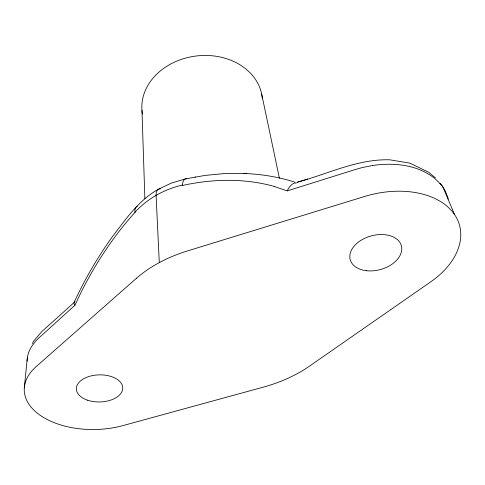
<?xml version="1.0" encoding="UTF-8"?>
<svg xmlns="http://www.w3.org/2000/svg" width="485" height="485" viewBox="0 0 485 485"><rect width="100%" height="100%" fill="white"/><g stroke="black" fill="none" stroke-linecap="round" stroke-linejoin="round"><path stroke-width="0.73" d="M27.039 361.234L27.633 356.087A71.331 43.117 -1 0 1 31.98 345.908L35.666 341.119L38.661 338.118L74.914 305.259L81.395 291.685A202.972 102.614 -64.9 0 1 135.048 212.339M24.305 387.933L27.312 357.809M32.38 343.556L33.58 341.185L41.843 331.534L75.139 301.64M274.613 186.622L287.181 190.902C289.036 187.295 291.849 182.748 296.462 182.906M157.874 189.568C138.395 200.517 125.579 219.566 112.271 236.825L111.077 238.493C97.818 257.262 86.069 277.117 76.242 297.893C75.29 300.173 72.683 302.87 74.914 305.259M158.619 189.132L171.357 183.094L185.076 179.02M287.181 190.902L355.984 169.326L362.465 167.519L372.444 165.543M307.526 179.044L297.05 182.311C327.727 174.054 357.366 158.837 389.788 159.814L409.904 163.136L428.704 172.29L435.409 177.85M185.731 178.862L204.912 175.431L224.44 173.563L243.397 173.448C260.93 174.079 278.426 176.825 295.123 182.269M194.994 177.013L195.334 176.958M243.397 173.448L246.489 173.6L245.313 173.533M454.493 214.455L443.151 187.519L440.338 183.857L435.124 178.783A81.504 55.448 -15.9 0 0 421.598 170.532C412.432 166.464 402.411 164.621 392.42 164.312A81.474 55.338 -16 0 0 372.444 165.543M261.657 94.023L279.433 178.31M159.286 262.615L156.097 195.631A22.231 8.36 60.7 0 1 160.432 188.877M141.966 110.434L144.876 198.777M142.451 114.12A60.486 48.967 -6.9 0 1 195.516 56.084A60.486 48.967 -6.9 0 1 262.312 98.364M182.251 185.519A201.954 148.931 -34.3 0 1 274.662 186.561M182.263 185.415A22.413 6.687 78 0 1 186.428 178.935M182.148 185.106A104.19 92.162 21.2 0 0 155.952 195.437A104.202 92.18 21.2 0 0 134.975 212.206M135.036 212.248A22.025 9.27 42.5 0 1 137.37 206.234M439.895 183.391A19.879 13.926 -32 0 1 443.151 187.519L445.424 191.405L447.861 197.637A81.638 55.648 -15.9 0 1 448.249 199.08M136.364 278.348L36.169 366.599A70.173 40.879 -1.2 0 0 40.746 415.675A70.173 40.879 -1.2 0 0 123.057 425.569L263.191 387.175A117.412 74.581 -6.9 0 0 309.551 366.096L430.716 281.846A80.601 53.107 -15.6 0 0 453.087 212.527A80.601 53.107 -15.6 0 0 364.544 196.492L187.653 250.872A117.412 74.581 -6.9 0 0 136.364 278.348M366.624 270.739A26.511 17.436 -15.2 0 0 401.428 245.992A26.511 17.436 -15.2 0 0 359.312 241.433A26.511 17.436 -15.2 0 0 366.624 270.739M87.591 400.21A23.213 13.556 -1.3 0 0 122.741 388.273A23.213 13.556 -1.3 0 0 88.264 376.724A23.213 13.556 -1.3 0 0 87.591 400.21"/></g></svg>
